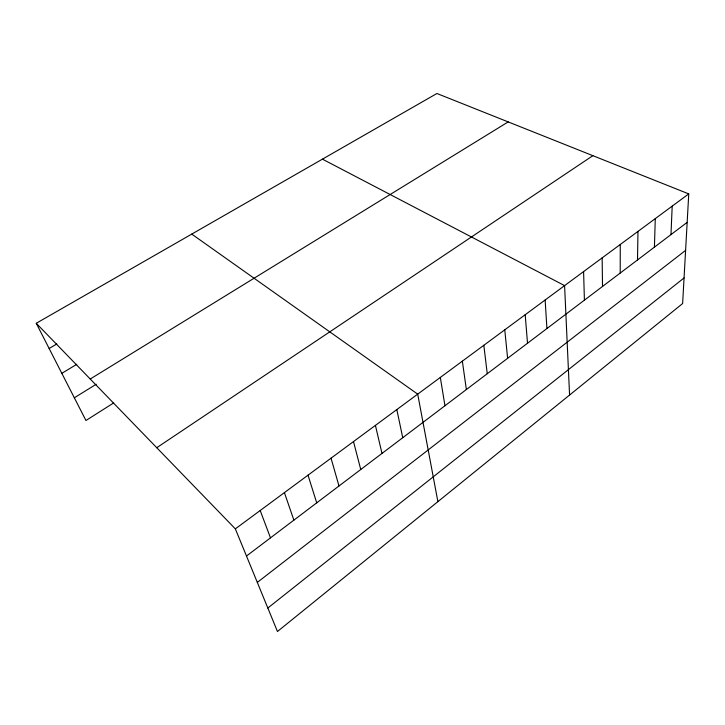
<?xml version="1.0" encoding="UTF-8"?>
<svg xmlns="http://www.w3.org/2000/svg" width="725" height="725" viewBox="0 0 725 725"><rect width="100%" height="100%" fill="white"/><g stroke="black" fill="none" stroke-linecap="round" stroke-linejoin="round"><path stroke-width="1.09" d="M620.21 273.053L620.265 244.497M637.511 259.949L637.973 231.411M654.421 247.143L655.282 218.624M670.969 234.61L672.202 206.127M688.75 193.901L682.633 303.539L277.467 631.502L235.344 528.869L36.25 323.278L436.921 93.498L688.75 193.901L235.344 528.869M267.833 608.03L684.065 277.947M257.321 582.411L685.596 250.379M246.491 556.021L687.164 222.358M156.754 447.715L592.878 155.676M113.626 402.955L85.949 420.5L36.25 323.278M74.34 397.789L96.217 384.241M90.235 379.021L508.18 121.909M61.833 373.33L76.787 364.294M49.137 348.489L56.831 343.958M322.435 159.156L564.594 285.623L569.569 395.062M191.744 234.093L417.709 394.137L437.891 501.646M260.193 510.509L270.479 537.859M284.408 492.619L293.879 520.142M308.016 475.183L316.716 502.851M331.035 458.173L338.992 485.986M353.501 441.579L360.751 469.51M375.423 425.385L381.984 453.424M396.82 409.571L402.737 437.719M440.32 377.435L444.96 405.746M462.351 361.159L466.365 389.542M483.829 345.29L487.245 373.728M504.772 329.821L507.618 358.304M525.199 314.732L527.51 343.242M545.137 300.005L546.922 328.543M583.589 271.594L584.413 300.159M602.14 257.882L602.52 286.447"/></g></svg>
